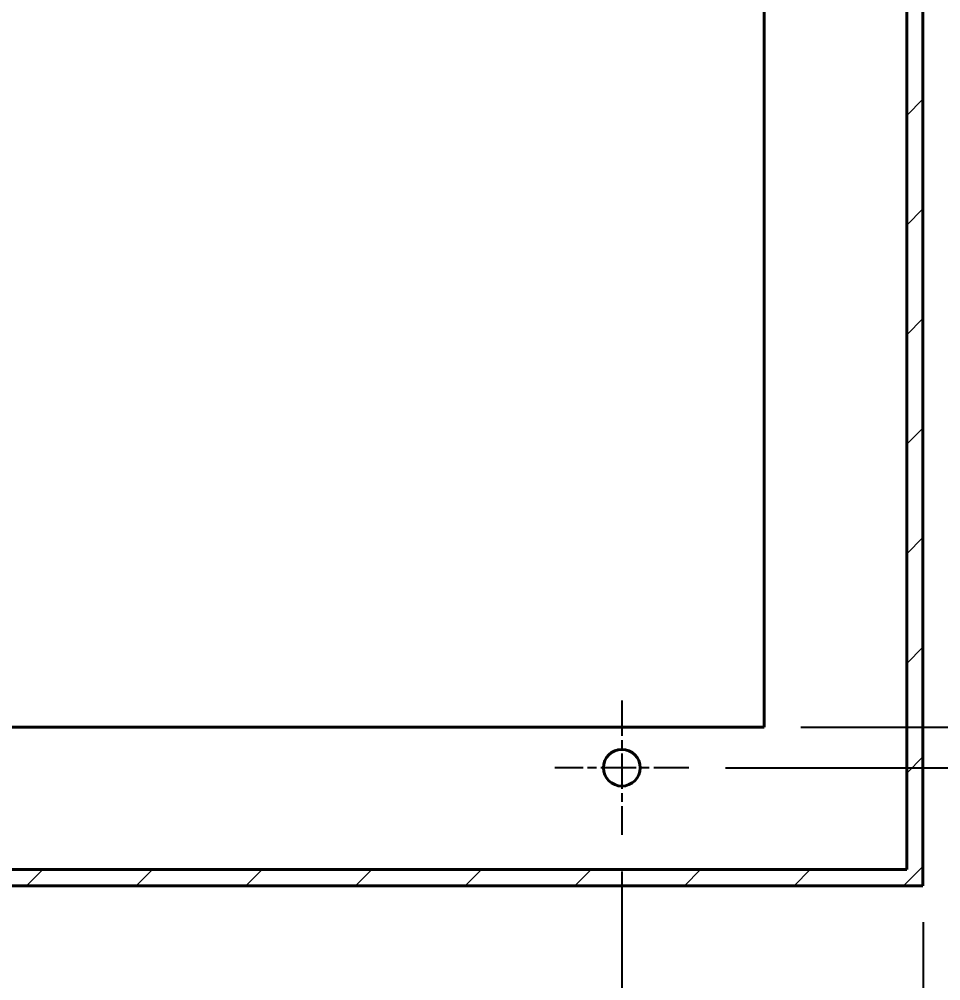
# Model space of a CAD drawing. Header units: millimetres. Extents: x 0 to 2523, y 0 to 1782.
# Drawn here: x 1634.1 to 1747.3, y 195.5 to 313.6 of the extents above; entities that cross this region are included whole.
import ezdxf

# ---------------------------------------------------------------- set-up
doc = ezdxf.new("R2010")
doc.units = ezdxf.units.MM
doc.header["$LTSCALE"] = 3
doc.linetypes.add('CHAIN', pattern=[0.3543, 0.2362, -0.0295, 0.0591, -0.0295])
for name, color, linetype, lineweight in [('가시적인 것(ISO)', 3, 'Continuous', 40), ('중심 표식(ISO)', 1, 'Continuous', 25), ('치수(ISO)', 2, 'Continuous', 25), ('해치(ISO)', 7, 'Continuous', 18)]:
    doc.layers.add(name, color=color, linetype=linetype, lineweight=lineweight)
doc.styles.add('치수 텍스트_PSTEK_POSCO', font='isocp.shx')
doc.dimstyles.new('치수_PSTEK_POSCO', dxfattribs={"dimscale": 3, "dimtxt": 2.5, "dimasz": 1.5, "dimexe": 1, "dimexo": 1.5, "dimgap": 1, "dimtad": 1, "dimrnd": 1e-08, "dimdsep": 46, "dimtxsty": '치수 텍스트_PSTEK_POSCO', "dimcen": 0.09, "dimdle": 10, "dimclrd": 7, "dimclre": 7, "dimclrt": 2, "dimadec": 1, "dimazin": 2, "dimtfac": 1, "dimtmove": 0, "dimatfit": 3, "dimfxl": 0, "dimtolj": 1, "dimlwd": -1, "dimlwe": -1, "dimarcsym": 0})

# ---------------------------------------------------------------- blocks, each defined once
blk = doc.blocks.new('*D119')
at = {"layer": 'Defpoints', "color": 0, "transparency": 16777216}
for p in [(1620.65, 213.4), (1708.15, 213.4), (1708.15, 100.18)]:
    blk.add_point(p, dxfattribs=at)
at = {"layer": '치수(ISO)', "color": 7, "transparency": 16777216}
for p, q in [((1620.65, 208.9), (1620.65, 97.18)), ((1708.15, 208.9), (1708.15, 97.18)), ((1625.15, 100.18), (1703.65, 100.18))]:
    blk.add_line(p, q, dxfattribs=at)
for points in [[(1625.15, 100.93), (1625.15, 99.43), (1620.65, 100.18)], [(1703.65, 100.93), (1703.65, 99.43), (1708.15, 100.18)]]:
    blk.add_solid(points, dxfattribs=at)
at = {"layer": '치수(ISO)', "color": 2, "transparency": 16777216, "insert": (1656.39, 106.93), "char_height": 7.5, "attachment_point": 4, "style": '치수 텍스트_PSTEK_POSCO'}
blk.add_mtext('\\A1;87.5', dxfattribs=at)
blk = doc.blocks.new('*D120')
at = {"layer": 'Defpoints', "color": 0, "transparency": 16777216}
for p in [(1708.15, 213.4), (1745.15, 207.15), (1745.15, 100.18)]:
    blk.add_point(p, dxfattribs=at)
at = {"layer": '치수(ISO)', "color": 7, "transparency": 16777216}
for p, q in [((1708.15, 208.9), (1708.15, 97.18)), ((1745.15, 202.65), (1745.15, 97.18)), ((1712.65, 100.18), (1740.65, 100.18))]:
    blk.add_line(p, q, dxfattribs=at)
for points in [[(1712.65, 100.93), (1712.65, 99.43), (1708.15, 100.18)], [(1740.65, 100.93), (1740.65, 99.43), (1745.15, 100.18)]]:
    blk.add_solid(points, dxfattribs=at)
at = {"layer": '치수(ISO)', "color": 2, "transparency": 16777216, "insert": (1722.55, 106.93), "char_height": 7.5, "attachment_point": 4, "style": '치수 텍스트_PSTEK_POSCO'}
blk.add_mtext('\\A1;37', dxfattribs=at)
blk = doc.blocks.new('*D121')
at = {"layer": 'Defpoints', "color": 0, "transparency": 16777216}
for p in [(1716.4, 336.65), (1849.44, 336.65), (1716.4, 221.65)]:
    blk.add_point(p, dxfattribs=at)
at = {"layer": '치수(ISO)', "color": 7, "transparency": 16777216}
for p, q in [((1720.9, 336.65), (1852.44, 336.65)), ((1849.44, 226.15), (1849.44, 332.15)), ((1720.9, 221.65), (1852.44, 221.65))]:
    blk.add_line(p, q, dxfattribs=at)
for points in [[(1848.69, 332.15), (1850.19, 332.15), (1849.44, 336.65)], [(1848.69, 226.15), (1850.19, 226.15), (1849.44, 221.65)]]:
    blk.add_solid(points, dxfattribs=at)
at = {"layer": '치수(ISO)', "color": 2, "transparency": 16777216, "insert": (1842.69, 273.74), "char_height": 7.5, "attachment_point": 4, "rotation": 90, "style": '치수 텍스트_PSTEK_POSCO'}
blk.add_mtext('\\A1;115', dxfattribs=at)
blk = doc.blocks.new('*D122')
at = {"layer": 'Defpoints', "color": 0, "transparency": 16777216}
for p in [(1725.65, 331.65), (1725.65, 226.65), (1826.81, 226.65)]:
    blk.add_point(p, dxfattribs=at)
at = {"layer": '치수(ISO)', "color": 7, "transparency": 16777216}
for p, q in [((1730.15, 331.65), (1829.81, 331.65)), ((1826.81, 327.15), (1826.81, 231.15)), ((1730.15, 226.65), (1829.81, 226.65))]:
    blk.add_line(p, q, dxfattribs=at)
for points in [[(1826.06, 327.15), (1827.56, 327.15), (1826.81, 331.65)], [(1826.06, 231.15), (1827.56, 231.15), (1826.81, 226.65)]]:
    blk.add_solid(points, dxfattribs=at)
at = {"layer": '치수(ISO)', "color": 2, "transparency": 16777216, "insert": (1820.06, 272.99), "char_height": 7.5, "attachment_point": 4, "rotation": 90, "style": '치수 텍스트_PSTEK_POSCO'}
blk.add_mtext('\\A1;105', dxfattribs=at)

msp = doc.modelspace()

# ---------------------------------------------------------------- hatches: boundary and pattern name
at = {"layer": '해치(ISO)'}
h = msp.add_hatch(dxfattribs=at)
h.set_pattern_fill('ANSI31', color=256, scale=76.2, style=0)
h.set_pattern_definition([(45, (0, 0), (-6.73519, 6.73519), [])])
h.paths.add_polyline_path([(1447.1451, 351.1474), (1447.1451, 207.1474), (1745.1451, 207.1474), (1745.1451, 351.1474)])
h.paths.add_polyline_path([(1743.1451, 209.1474), (1449.1451, 209.1474), (1449.1451, 289.1474), (1449.1451, 349.1474), (1451.1451, 349.1474), (1743.1451, 349.1474)], flags=0)
h.paths.add_polyline_path([(1772.1451, 220.5809), (1770.1451, 220.5809), (1770.1451, 201.714), (1772.1451, 201.714)])
h.paths.add_polyline_path([(1772.1451, 334.5809), (1770.1451, 334.5809), (1770.1451, 223.714), (1772.1451, 223.714), (1772.1451, 226.1474), (1772.1451, 332.1474)])
h.paths.add_polyline_path([(1772.1451, 356.5809), (1770.1451, 356.5809), (1770.1451, 337.714), (1772.1451, 337.714)])
h.paths.add_polyline_path([(1770.1451, 182.1474), (1422.1451, 182.1474), (1422.1451, 376.1474), (1770.1451, 376.1474), (1770.1451, 359.714), (1772.1451, 359.714), (1772.1451, 362.1474), (1772.1451, 378.1474), (1420.1451, 378.1474), (1420.1451, 180.1474), (1739.7426, 180.1474), (1739.7426, 170.1474), (1744.5476, 170.1474), (1744.5476, 180.1474), (1772.1451, 180.1474), (1772.1451, 196.1474), (1772.1451, 198.5809), (1770.1451, 198.5809)])

# ---------------------------------------------------------------- linework, layer by layer
at = {"layer": '가시적인 것(ISO)'}
for p, q in [((1745.1451, 207.1474), (1745.1451, 351.1474)), ((1743.1451, 349.1474), (1743.1451, 209.1474)), ((1725.6451, 331.6474), (1725.6451, 226.6474)), ((1725.6451, 226.6474), (1515.6451, 226.6474)), ((1743.1451, 209.1474), (1449.1451, 209.1474)), ((1447.1451, 207.1474), (1745.1451, 207.1474))]:
    msp.add_line(p, q, dxfattribs=at)
msp.add_circle((1708.1451, 221.6474), 2.25, dxfattribs=at)
at = {"layer": '중심 표식(ISO)', "linetype": 'CHAIN', "ltscale": 6.111541}
for p, q in [((1708.1451, 229.8974), (1708.1451, 213.3974)), ((1716.3951, 221.6474), (1699.8951, 221.6474))]:
    msp.add_line(p, q, dxfattribs=at)

# ---------------------------------------------------------------- dimensions: what is measured, and where the dimension line sits
at = {"layer": '치수(ISO)', "color": 7}
for base, p1, p2, angle, picture, middle in [((1849.4443, 336.6474), (1716.3951, 221.6474), (1716.3951, 336.6474), 90, '*D121', (1849.4443, 279.1474)), ((1826.8114, 226.6474), (1725.6451, 331.6474), (1725.6451, 226.6474), 90, '*D122', (1826.8114, 279.1474)), ((1708.1451, 100.1823), (1620.6451, 213.3974), (1708.1451, 213.3974), 180, '*D119', (1664.4251, 100.1823)), ((1745.1451, 100.1823), (1708.1451, 213.3974), (1745.1451, 207.1474), 180, '*D120', (1726.6751, 100.1823))]:
    dim = msp.add_linear_dim(base=base, p1=p1, p2=p2, angle=angle, dimstyle='치수_PSTEK_POSCO', override={"dimdec": 2, "dimtp": 0, "dimtm": 0, "dimtdec": 2, "dimtofl": 0, "dimatfit": 1}, dxfattribs=at)
    dim.commit()
    dim.dimension.update_dxf_attribs({"geometry": picture, "text_midpoint": middle, "dimtype": 160})

doc.saveas('drawing.dxf')
